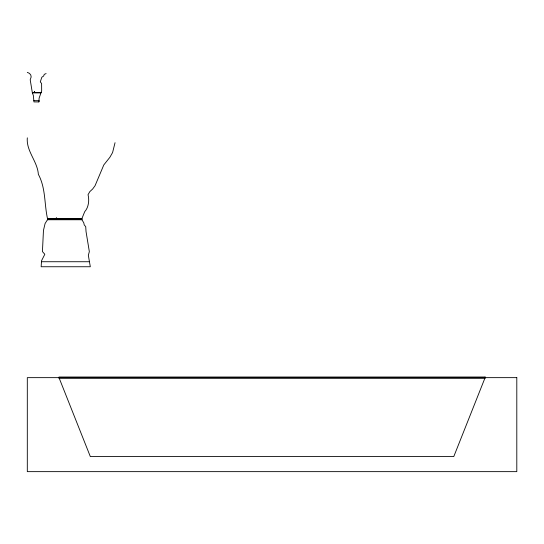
<?xml version="1.0" encoding="UTF-8"?>
<svg xmlns="http://www.w3.org/2000/svg" width="544" height="544" viewBox="0 0 544 544"><rect width="100%" height="100%" fill="white"/><g stroke="black" fill="none" stroke-linecap="round" stroke-linejoin="round"><path stroke-width="0.82" d="M27.309 137.843C26.119 151.171 37.482 161.296 38.359 174.318C45.818 188.142 44.22 203.742 47.478 218.498L47.478 219.749L45.091 223.509L43.459 230.438L42.432 251.6L44.819 254.286L41.528 260.753L41.154 266.744L90.311 266.744L88.339 255.299L89.338 251.614L86.04 231.594L85.714 226.664L84.211 224.89L83.803 222.877L81.947 219.749L81.947 218.498L84.721 211.67C88.645 207.434 89.468 200.165 88.04 194.725L89.787 191.665L92.63 189.026L95.03 185.769L103.809 164.92L109.847 157.338L112.574 152.578L115.042 142.712M34.7 92.303L34.762 91.977M34.469 92.521L34.422 91.902M34.422 91.82L34.639 91.446M56.63 218.498L56.637 217.954M27.309 72.359L29.478 73.392L30.797 75.052L31.158 76.969L30.206 79.771L32.354 92.834L33.361 95.506L33.939 101.918L38.876 101.918L39.175 100.667L33.857 100.667M38.876 101.918L39.12 98.138L41.664 90.814L41.609 83.572A20.135 20.135 0 0 0 40.29 81.906L41.834 77.234L43.615 76.044L44.261 74.351L46.111 73.576M485.112 377.645L453.778 456.579L90.331 456.579L58.997 377.645M32.354 92.521L40.97 92.521M32.354 92.677L40.97 92.677M32.354 92.834L40.97 92.834M47.478 218.498L81.947 218.498M47.478 219.123L81.947 219.123M47.478 219.749L81.947 219.749M41.466 261.732L89.114 261.732M56.345 218.498L56.297 217.872M485.112 377.019L58.997 377.019L58.997 378.277L485.112 378.277L485.112 377.019M516.8 377.645L27.309 377.645L27.309 471.641L516.8 471.641L516.8 377.645"/></g></svg>
